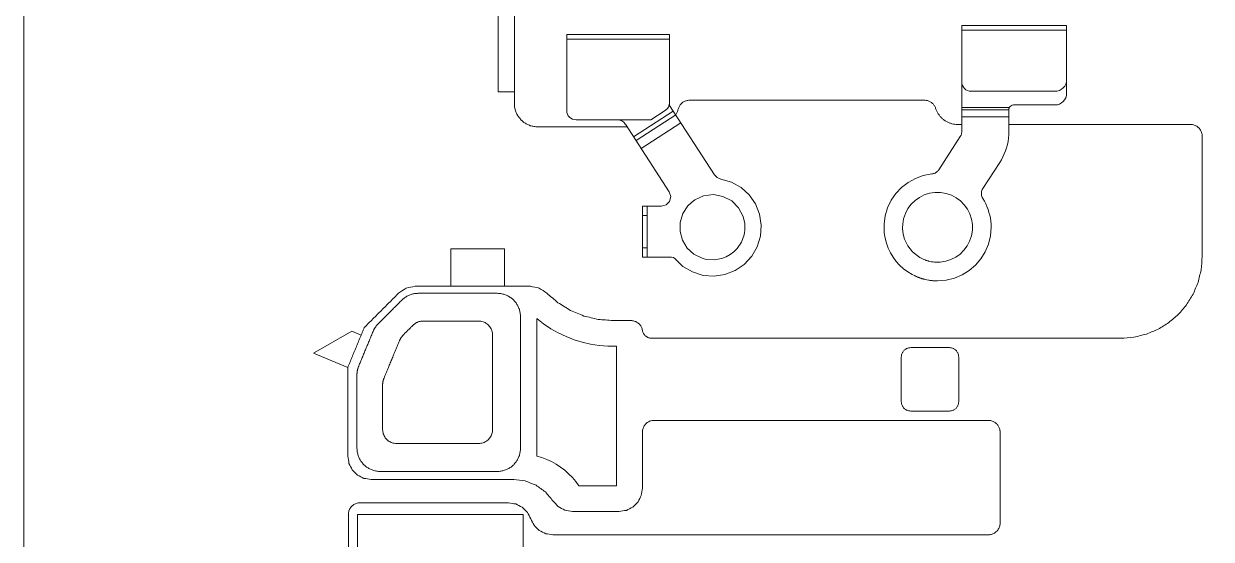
# Model space of a CAD drawing. Header units: millimetres. Extents: x 1863 to 2194, y 977 to 1295.
# Drawn here: x 1893.97 to 1919.45, y 1044.73 to 1055.79 of the extents above; entities that cross this region are included whole.
import ezdxf

# ---------------------------------------------------------------- set-up
doc = ezdxf.new("R2010")
doc.units = ezdxf.units.MM
doc.layers.add('05 Tray 實際版框', color=220, linetype='Continuous', lineweight=25)
doc.layers.add('2', color=7, linetype='Continuous', true_color=0xffffff)
doc.layers.get('0').off()

# ---------------------------------------------------------------- blocks, each defined once
blk = doc.blocks.new('A$C1B9535D9')
at = {"layer": '2', "color": 35, "linetype": 'Continuous', "lineweight": 18}
for p, q in [((15.349, 14.324), (15.349, 16.574)), ((15.349, 16.574), (16.799, 16.574)), ((15.449, 16.574), (15.449, 14.324)), ((16.755, 16.324), (16.755, 14.524)), ((17.049, 16.324), (17.049, 15.434)), ((17.105, 15.344), (17.105, 14.324)), ((17.149, 15.334), (17.305, 15.334)), ((17.155, 14.324), (17.155, 15.334)), ((17.623, 15.334), (17.305, 15.334)), ((17.623, 15.334), (17.693, 15.332)), ((17.693, 15.332), (17.763, 15.326)), ((17.763, 15.326), (17.832, 15.316)), ((17.9, 15.302), (17.832, 15.316)), ((17.9, 15.302), (17.967, 15.284)), ((18.033, 15.262), (17.967, 15.284)), ((18.033, 15.262), (18.098, 15.237)), ((18.098, 15.237), (18.161, 15.208)), ((18.161, 15.208), (18.223, 15.175)), ((18.283, 15.139), (18.223, 15.175)), ((18.283, 15.139), (18.84, 14.776)), ((19.056, 14.776), (19.112, 14.809)), ((19.17, 14.839), (19.112, 14.809)), ((19.229, 14.865), (19.17, 14.839)), ((19.289, 14.889), (19.229, 14.865)), ((19.351, 14.908), (19.289, 14.889)), ((19.351, 14.908), (19.413, 14.924)), ((19.477, 14.937), (19.413, 14.924)), ((19.477, 14.937), (19.541, 14.946)), ((19.541, 14.946), (19.606, 14.952)), ((19.671, 14.954), (19.606, 14.952)), ((19.671, 14.954), (19.858, 14.938)), ((20.035, 14.895), (19.858, 14.938)), ((20.035, 14.895), (20.2, 14.825)), ((20.35, 14.732), (20.2, 14.825)), ((18.86, 14.765), (18.84, 14.776)), ((18.86, 14.765), (18.881, 14.756)), ((18.903, 14.749), (18.881, 14.756)), ((18.925, 14.745), (18.903, 14.749)), ((18.925, 14.745), (18.948, 14.744)), ((18.97, 14.745), (18.948, 14.744)), ((18.97, 14.745), (18.992, 14.749)), ((18.992, 14.749), (19.014, 14.755)), ((19.014, 14.755), (19.035, 14.764)), ((19.035, 14.764), (19.056, 14.776)), ((19.495, 14.533), (19.384, 14.497)), ((19.495, 14.533), (19.613, 14.552)), ((19.735, 14.551), (19.613, 14.552)), ((19.735, 14.551), (19.855, 14.531)), ((19.855, 14.531), (19.968, 14.493)), ((20.484, 14.617), (20.35, 14.732)), ((20.484, 14.617), (20.599, 14.483)), ((15.349, 14.324), (17.618, 14.324)), ((17.618, 14.324), (17.629, 14.324)), ((17.629, 14.324), (17.641, 14.323)), ((17.652, 14.321), (17.641, 14.323)), ((17.664, 14.318), (17.652, 14.321)), ((17.664, 14.318), (17.675, 14.315)), ((17.686, 14.312), (17.675, 14.315)), ((17.696, 14.308), (17.686, 14.312)), ((17.707, 14.303), (17.696, 14.308)), ((17.717, 14.297), (17.707, 14.303)), ((17.727, 14.291), (17.717, 14.297)), ((18.438, 13.83), (17.727, 14.291)), ((19.037, 14.204), (19.106, 14.297)), ((19.188, 14.378), (19.106, 14.297)), ((19.188, 14.378), (19.281, 14.445)), ((19.281, 14.445), (19.384, 14.497)), ((20.071, 14.438), (19.968, 14.493)), ((20.164, 14.369), (20.071, 14.438)), ((20.164, 14.369), (20.245, 14.287)), ((20.245, 14.287), (20.312, 14.194)), ((20.693, 14.332), (20.599, 14.483)), ((20.762, 14.167), (20.693, 14.332)), ((18.982, 14.101), (18.944, 13.988)), ((19.037, 14.204), (18.982, 14.101)), ((20.364, 14.091), (20.312, 14.194)), ((20.4, 13.979), (20.364, 14.091)), ((20.762, 14.167), (20.806, 13.99)), ((18.438, 13.83), (18.452, 13.819)), ((18.466, 13.808), (18.452, 13.819)), ((18.466, 13.808), (18.478, 13.795)), ((18.478, 13.795), (18.489, 13.781)), ((18.499, 13.767), (18.489, 13.781)), ((18.499, 13.767), (18.508, 13.751)), ((18.924, 13.868), (18.923, 13.746)), ((18.924, 13.868), (18.944, 13.988)), ((20.4, 13.979), (20.419, 13.862)), ((20.418, 13.74), (20.419, 13.862)), ((20.821, 13.803), (20.806, 13.99)), ((20.82, 13.764), (20.819, 13.744)), ((20.82, 13.764), (20.821, 13.784)), ((20.821, 13.803), (20.821, 13.784)), ((18.515, 13.735), (18.508, 13.751)), ((18.515, 13.735), (18.521, 13.719)), ((18.521, 13.719), (18.525, 13.701)), ((18.528, 13.683), (18.525, 13.701)), ((18.562, 13.499), (18.528, 13.683)), ((18.942, 13.628), (18.923, 13.746)), ((18.978, 13.517), (18.942, 13.628)), ((18.978, 13.517), (19.03, 13.414)), ((20.354, 13.494), (20.36, 13.507)), ((20.36, 13.507), (20.37, 13.532)), ((20.378, 13.553), (20.38, 13.559)), ((20.385, 13.573), (20.38, 13.559)), ((20.385, 13.573), (20.389, 13.587)), ((20.404, 13.642), (20.396, 13.613)), ((20.41, 13.674), (20.404, 13.642)), ((20.41, 13.674), (20.415, 13.707)), ((20.418, 13.74), (20.415, 13.707)), ((20.787, 13.527), (20.784, 13.512)), ((20.787, 13.527), (20.791, 13.542)), ((20.798, 13.574), (20.791, 13.542)), ((20.804, 13.608), (20.798, 13.574)), ((20.804, 13.608), (20.807, 13.627)), ((20.807, 13.627), (20.81, 13.646)), ((20.81, 13.646), (20.813, 13.666)), ((20.815, 13.686), (20.813, 13.666)), ((20.817, 13.705), (20.815, 13.686)), ((20.818, 13.725), (20.817, 13.705)), ((20.818, 13.725), (20.819, 13.744)), ((18.562, 13.499), (18.624, 13.328)), ((18.711, 13.171), (18.624, 13.328)), ((19.098, 13.321), (19.03, 13.414)), ((19.178, 13.238), (19.098, 13.321)), ((20.196, 13.268), (20.135, 13.214)), ((20.196, 13.268), (20.251, 13.328)), ((20.299, 13.394), (20.251, 13.328)), ((20.299, 13.394), (20.317, 13.422)), ((20.333, 13.452), (20.317, 13.422)), ((20.34, 13.465), (20.333, 13.452)), ((20.34, 13.465), (20.348, 13.48)), ((20.354, 13.494), (20.348, 13.48)), ((20.685, 13.261), (20.626, 13.164)), ((20.685, 13.261), (20.693, 13.276)), ((20.693, 13.276), (20.708, 13.306)), ((20.739, 13.377), (20.727, 13.349)), ((20.744, 13.389), (20.739, 13.377)), ((20.759, 13.43), (20.754, 13.416)), ((18.711, 13.171), (18.819, 13.031)), ((18.819, 13.031), (18.948, 12.91)), ((19.178, 13.238), (19.271, 13.169)), ((19.374, 13.115), (19.271, 13.169)), ((19.487, 13.077), (19.374, 13.115)), ((19.607, 13.057), (19.487, 13.077)), ((19.607, 13.057), (19.69, 13.054)), ((19.69, 13.054), (19.77, 13.06)), ((19.85, 13.075), (19.77, 13.06)), ((19.926, 13.098), (19.85, 13.075)), ((19.926, 13.098), (20, 13.129)), ((20, 13.129), (20.07, 13.168)), ((20.135, 13.214), (20.07, 13.168)), ((20.559, 13.073), (20.484, 12.991)), ((20.559, 13.073), (20.626, 13.164)), ((19.093, 12.809), (18.948, 12.91)), ((19.093, 12.809), (19.253, 12.732)), ((20.013, 12.706), (20.118, 12.744)), ((20.218, 12.792), (20.118, 12.744)), ((20.313, 12.85), (20.218, 12.792)), ((20.313, 12.85), (20.402, 12.916)), ((20.484, 12.991), (20.402, 12.916)), ((19.253, 12.732), (19.424, 12.68)), ((19.424, 12.68), (19.605, 12.656)), ((19.792, 12.66), (19.605, 12.656)), ((19.792, 12.66), (19.904, 12.678)), ((19.904, 12.678), (20.013, 12.706)), ((19.172, 9.898), (19.392, 9.986)), ((19.392, 9.986), (19.626, 10.023)), ((19.626, 10.023), (19.862, 10.007)), ((19.862, 10.007), (20.088, 9.937)), ((18.819, 9.587), (18.978, 9.762)), ((18.978, 9.762), (19.172, 9.898)), ((20.088, 9.937), (20.294, 9.82)), ((20.294, 9.82), (20.467, 9.658)), ((18.703, 9.381), (18.819, 9.587)), ((19.106, 9.387), (19.254, 9.536)), ((19.254, 9.536), (19.44, 9.634)), ((19.44, 9.634), (19.587, 9.669)), ((19.587, 9.669), (19.739, 9.671)), ((19.739, 9.671), (19.786, 9.664)), ((19.786, 9.664), (19.832, 9.655)), ((19.832, 9.655), (19.989, 9.597)), ((19.989, 9.597), (20.128, 9.505)), ((20.128, 9.505), (20.198, 9.434)), ((20.198, 9.434), (20.258, 9.355)), ((20.467, 9.658), (20.601, 9.463)), ((20.601, 9.463), (20.686, 9.242)), ((18.637, 9.154), (18.703, 9.381)), ((18.971, 8.994), (19.009, 9.2)), ((19.009, 9.2), (19.106, 9.387)), ((20.258, 9.355), (20.306, 9.269)), ((20.306, 9.269), (20.342, 9.175)), ((20.342, 9.175), (20.37, 9.011)), ((20.686, 9.242), (20.72, 9.008)), ((17.061, 8.054), (18.548, 9.02)), ((18.548, 9.02), (18.606, 9.077)), ((18.606, 9.077), (18.637, 9.154)), ((18.997, 8.784), (18.971, 8.994)), ((20.37, 9.011), (20.359, 8.844)), ((20.72, 9.008), (20.702, 8.772)), ((19.084, 8.593), (18.997, 8.784)), ((20.335, 8.753), (20.248, 8.577)), ((20.349, 8.798), (20.335, 8.753)), ((20.359, 8.844), (20.349, 8.798)), ((20.702, 8.772), (20.63, 8.546)), ((19.144, 8.514), (19.084, 8.593)), ((19.215, 8.443), (19.144, 8.514)), ((19.379, 8.338), (19.215, 8.443)), ((20.116, 8.434), (19.95, 8.332)), ((20.248, 8.577), (20.116, 8.434)), ((20.63, 8.546), (20.51, 8.342)), ((17.814, 7.336), (17.263, 8.185)), ((17.43, 8.294), (17.982, 7.445)), ((19.566, 8.282), (19.379, 8.338)), ((19.761, 8.28), (19.566, 8.282)), ((19.95, 8.332), (19.761, 8.28)), ((20.347, 8.171), (20.32, 8.136)), ((20.51, 8.342), (20.347, 8.171)), ((15.536, 5.847), (15.536, 8.054)), ((17.061, 8.054), (15.536, 8.054)), ((15.636, 8.054), (15.636, 5.847)), ((17.368, 7.655), (17.168, 7.963)), ((17.73, 7.281), (17.179, 8.13)), ((18.912, 8.048), (17.459, 7.105)), ((19.013, 8.081), (18.912, 8.048)), ((19.117, 8.056), (19.013, 8.081)), ((19.193, 7.982), (19.117, 8.056)), ((19.221, 7.88), (19.193, 7.982)), ((20.32, 8.136), (20.311, 8.094)), ((20.311, 8.094), (20.311, 7.474)), ((17.368, 7.655), (17.368, 6.047)), ((19.221, 7.474), (19.221, 7.88)), ((19.221, 7.574), (20.311, 7.574)), ((20.311, 7.474), (19.221, 7.474)), ((19.421, 7.574), (19.421, 7.474)), ((20.111, 7.474), (20.111, 7.574)), ((22.219, 6.729), (22.221, 6.915)), ((22.221, 6.915), (25.214, 6.915)), ((25.214, 6.915), (25.214, 6.108)), ((22.205, 6.544), (22.219, 6.729)), ((22.177, 6.361), (22.205, 6.544)), ((22.082, 6.006), (22.136, 6.182)), ((22.136, 6.182), (22.177, 6.361)), ((22.016, 5.834), (22.082, 6.006)), ((24.954, 5.889), (24.88, 5.805)), ((25.035, 5.968), (24.954, 5.889)), ((25.122, 6.042), (25.035, 5.968)), ((25.214, 6.108), (25.122, 6.042)), ((15.536, 5.847), (17.168, 5.847)), ((21.846, 5.506), (21.937, 5.667)), ((21.937, 5.667), (22.016, 5.834)), ((24.75, 5.621), (24.696, 5.522)), ((24.812, 5.715), (24.75, 5.621)), ((24.88, 5.805), (24.812, 5.715)), ((21.629, 5.205), (21.744, 5.352)), ((21.744, 5.352), (21.846, 5.506)), ((24.649, 5.42), (24.609, 5.313)), ((24.696, 5.522), (24.649, 5.42)), ((24.577, 5.205), (21.629, 5.205)), ((24.609, 5.313), (24.577, 5.204)), ((16.769, 4.724), (16.769, 4.373)), ((16.769, 4.373), (14.768, 4.373)), ((20.137, 4.512), (20.137, 3.362)), ((20.937, 4.512), (20.137, 4.512)), ((20.137, 3.362), (20.937, 3.362)), ((21.982, 1.437), (21.901, 1.238)), ((21.901, 1.238), (22.371, 0.417)), ((22.371, 0.417), (22.675, 1.15))]:
    blk.add_line(p, q, dxfattribs=at)
for centre, radius, start, end in [((16.505, 16.324), 0.25, 359.999, 90), ((16.799, 16.324), 0.25, 0, 90), ((17.149, 15.434), 0.1, 180, 244.0427), ((16.555, 14.524), 0.2, 270, 0), ((17, 7.854), 0.2, 32.9616, 90), ((17.568, 6.937), 0.2, 122.9887, 180), ((17.168, 6.047), 0.2, 270, 0)]:
    blk.add_arc(centre, radius, start, end, dxfattribs=at)
for points, degree in [([(17.496, 19.348), (17.503, 19.359), (17.509, 19.37), (17.516, 19.38)], 3), ([(17.516, 19.38), (17.525, 19.39), (17.533, 19.4), (17.541, 19.41)], 3), ([(17.541, 19.41), (17.551, 19.418), (17.561, 19.426), (17.57, 19.435)], 3), ([(17.57, 19.435), (17.581, 19.441), (17.592, 19.448), (17.603, 19.455)], 3), ([(17.603, 19.455), (17.615, 19.46), (17.627, 19.465), (17.639, 19.47)], 3), ([(17.639, 19.47), (17.652, 19.473), (17.665, 19.476), (17.677, 19.48)], 3), ([(17.677, 19.48), (17.691, 19.481), (17.704, 19.482), (17.718, 19.483)], 3), ([(17.718, 19.483), (20.301, 19.483)], 1), ([(20.301, 19.483), (20.396, 19.475), (20.49, 19.468), (20.585, 19.46)], 3), ([(20.585, 19.46), (20.675, 19.438), (20.764, 19.416), (20.854, 19.394)], 3), ([(20.854, 19.394), (20.938, 19.358), (21.022, 19.323), (21.105, 19.288)], 3), ([(17.468, 19.233), (17.469, 19.247), (17.47, 19.26), (17.471, 19.274)], 3), ([(17.468, 15.334), (17.468, 19.233)], 1), ([(17.471, 19.274), (17.474, 19.286), (17.478, 19.299), (17.481, 19.312)], 3), ([(17.481, 19.312), (17.486, 19.324), (17.491, 19.336), (17.496, 19.348)], 3), ([(21.105, 19.288), (21.182, 19.24), (21.258, 19.193), (21.335, 19.145)], 3), ([(21.335, 19.145), (21.403, 19.087), (21.471, 19.029), (21.539, 18.97)], 3), ([(21.539, 18.97), (21.597, 18.902), (21.655, 18.834), (21.714, 18.766)], 3), ([(21.714, 18.766), (21.761, 18.69), (21.808, 18.614), (21.856, 18.537)], 3), ([(21.856, 18.537), (21.891, 18.453), (21.927, 18.37), (21.962, 18.286)], 3), ([(21.962, 18.286), (21.984, 18.196), (22.006, 18.107), (22.028, 18.017)], 3), ([(22.028, 18.017), (22.036, 17.922), (22.044, 17.828), (22.051, 17.733)], 3), ([(22.051, 17.733), (22.051, 15.146)], 1), ([(17.305, 15.334), (17.305, 14.324)], 1), ([(22.051, 15.146), (22.051, 12.927)], 1), ([(23.847, 15.024), (23.853, 15.033), (23.859, 15.042), (23.866, 15.051)], 3), ([(23.866, 15.051), (23.873, 15.059), (23.88, 15.067), (23.888, 15.075)], 3), ([(23.888, 15.075), (23.896, 15.082), (23.905, 15.09), (23.913, 15.097)], 3), ([(23.913, 15.097), (23.922, 15.103), (23.932, 15.109), (23.941, 15.114)], 3), ([(23.941, 15.114), (23.951, 15.119), (23.962, 15.124), (23.972, 15.129)], 3), ([(23.972, 15.129), (23.983, 15.132), (23.994, 15.135), (24.005, 15.139)], 3), ([(24.005, 15.139), (24.007, 15.139), (24.008, 15.14), (24.01, 15.14)], 3), ([(24.01, 15.14), (24.012, 15.14), (24.014, 15.141), (24.016, 15.141)], 3), ([(24.016, 15.141), (24.018, 15.142), (24.02, 15.142), (24.022, 15.142)], 3), ([(24.022, 15.142), (24.023, 15.143), (24.025, 15.143), (24.027, 15.143)], 3), ([(24.027, 15.143), (24.029, 15.144), (24.031, 15.144), (24.033, 15.144)], 3), ([(24.033, 15.144), (24.035, 15.144), (24.037, 15.145), (24.039, 15.145)], 3), ([(24.039, 15.145), (24.041, 15.145), (24.042, 15.145), (24.044, 15.145)], 3), ([(24.044, 15.145), (24.046, 15.145), (24.048, 15.145), (24.05, 15.146)], 3), ([(24.05, 15.146), (24.052, 15.146), (24.054, 15.146), (24.056, 15.146)], 3), ([(24.056, 15.146), (24.058, 15.146), (24.06, 15.146), (24.062, 15.146)], 3), ([(24.062, 15.146), (26.014, 15.146)], 1), ([(26.014, 15.146), (26.027, 15.145), (26.041, 15.144), (26.055, 15.143)], 3), ([(26.055, 15.143), (26.067, 15.139), (26.08, 15.136), (26.093, 15.133)], 3), ([(26.093, 15.133), (26.105, 15.128), (26.117, 15.123), (26.129, 15.118)], 3), ([(26.129, 15.118), (26.14, 15.111), (26.151, 15.104), (26.162, 15.098)], 3), ([(26.162, 15.098), (26.171, 15.089), (26.181, 15.081), (26.191, 15.073)], 3), ([(26.191, 15.073), (26.199, 15.063), (26.207, 15.053), (26.216, 15.043)], 3), ([(26.216, 15.043), (26.223, 15.032), (26.229, 15.022), (26.236, 15.011)], 3), ([(23.812, 14.896), (23.812, 14.907), (23.813, 14.919), (23.814, 14.93)], 3), ([(23.812, 12.927), (23.812, 14.896)], 1), ([(23.814, 14.93), (23.816, 14.941), (23.818, 14.952), (23.821, 14.963)], 3), ([(23.821, 14.963), (23.824, 14.974), (23.828, 14.984), (23.832, 14.995)], 3), ([(23.832, 14.995), (23.837, 15.004), (23.842, 15.014), (23.847, 15.024)], 3), ([(26.236, 15.011), (26.241, 14.999), (26.246, 14.987), (26.251, 14.975)], 3), ([(26.251, 14.975), (26.254, 14.962), (26.258, 14.949), (26.261, 14.936)], 3), ([(26.261, 14.936), (26.262, 14.923), (26.263, 14.91), (26.264, 14.896)], 3), ([(26.264, 14.896), (26.264, 12.927)], 1), ([(17.468, 14.239), (17.468, 14.324)], 1), ([(17.405, 13.997), (17.414, 14.016), (17.423, 14.034), (17.432, 14.053)], 3), ([(17.432, 14.053), (17.439, 14.073), (17.445, 14.093), (17.452, 14.113)], 3), ([(17.452, 14.113), (17.456, 14.134), (17.46, 14.154), (17.464, 14.175)], 3), ([(17.464, 14.175), (17.465, 14.196), (17.467, 14.218), (17.468, 14.239)], 3), ([(22.251, 14.058), (22.252, 14.069), (22.253, 14.08), (22.254, 14.091)], 3), ([(22.251, 13.228), (22.251, 14.058)], 1), ([(22.254, 14.091), (22.256, 14.101), (22.259, 14.111), (22.261, 14.122)], 3), ([(22.261, 14.122), (22.265, 14.131), (22.269, 14.141), (22.273, 14.15)], 3), ([(22.273, 14.15), (22.279, 14.159), (22.284, 14.168), (22.29, 14.176)], 3), ([(22.29, 14.176), (22.296, 14.184), (22.303, 14.192), (22.31, 14.2)], 3), ([(22.31, 14.2), (22.317, 14.206), (22.325, 14.213), (22.333, 14.219)], 3), ([(22.333, 14.219), (22.342, 14.225), (22.35, 14.23), (22.359, 14.236)], 3), ([(22.359, 14.236), (22.369, 14.24), (22.378, 14.244), (22.388, 14.248)], 3), ([(22.388, 14.248), (22.398, 14.25), (22.408, 14.253), (22.419, 14.255)], 3), ([(22.419, 14.255), (22.429, 14.256), (22.44, 14.257), (22.451, 14.258)], 3), ([(22.451, 14.258), (23.411, 14.258)], 1), ([(23.411, 14.258), (23.422, 14.257), (23.433, 14.256), (23.444, 14.255)], 3), ([(23.444, 14.255), (23.454, 14.253), (23.464, 14.25), (23.474, 14.248)], 3), ([(23.474, 14.248), (23.484, 14.244), (23.494, 14.24), (23.503, 14.236)], 3), ([(23.503, 14.236), (23.512, 14.23), (23.521, 14.225), (23.529, 14.219)], 3), ([(23.529, 14.219), (23.537, 14.213), (23.545, 14.206), (23.553, 14.2)], 3), ([(23.553, 14.2), (23.559, 14.192), (23.566, 14.184), (23.573, 14.176)], 3), ([(23.573, 14.176), (23.578, 14.168), (23.583, 14.159), (23.589, 14.15)], 3), ([(23.589, 14.15), (23.593, 14.141), (23.597, 14.131), (23.601, 14.122)], 3), ([(23.601, 14.122), (23.604, 14.111), (23.606, 14.101), (23.609, 14.091)], 3), ([(23.609, 14.091), (23.609, 14.08), (23.61, 14.069), (23.611, 14.058)], 3), ([(23.611, 14.058), (23.611, 13.228)], 1), ([(17.091, 13.751), (17.101, 13.755), (17.111, 13.759), (17.121, 13.763)], 3), ([(17.121, 13.763), (17.141, 13.771), (17.161, 13.779), (17.181, 13.787)], 3), ([(17.181, 13.787), (17.2, 13.797), (17.218, 13.807), (17.237, 13.817)], 3), ([(17.237, 13.817), (17.254, 13.83), (17.271, 13.842), (17.287, 13.854)], 3), ([(17.287, 13.854), (17.302, 13.868), (17.318, 13.883), (17.333, 13.897)], 3), ([(17.333, 13.897), (17.346, 13.913), (17.359, 13.929), (17.372, 13.945)], 3), ([(17.372, 13.945), (17.383, 13.962), (17.394, 13.98), (17.405, 13.997)], 3), ([(16.948, 13.525), (16.949, 13.536), (16.95, 13.547), (16.95, 13.558)], 3), ([(16.948, 8.482), (16.948, 13.525)], 1), ([(16.95, 13.558), (16.952, 13.568), (16.954, 13.578), (16.956, 13.589)], 3), ([(16.956, 13.589), (16.959, 13.599), (16.963, 13.608), (16.966, 13.618)], 3), ([(16.966, 13.618), (16.97, 13.628), (16.975, 13.637), (16.979, 13.646)], 3), ([(16.979, 13.646), (16.985, 13.655), (16.99, 13.664), (16.996, 13.672)], 3), ([(16.996, 13.672), (17.003, 13.68), (17.009, 13.688), (17.016, 13.696)], 3), ([(17.016, 13.696), (17.023, 13.703), (17.031, 13.71), (17.038, 13.717)], 3), ([(17.038, 13.717), (17.047, 13.724), (17.055, 13.73), (17.064, 13.736)], 3), ([(17.064, 13.736), (17.073, 13.741), (17.082, 13.746), (17.091, 13.751)], 3), ([(22.254, 13.195), (22.253, 13.206), (22.252, 13.217), (22.251, 13.228)], 3), ([(22.261, 13.164), (22.259, 13.174), (22.256, 13.185), (22.254, 13.195)], 3), ([(22.273, 13.135), (22.269, 13.145), (22.265, 13.155), (22.261, 13.164)], 3), ([(22.29, 13.109), (22.284, 13.118), (22.279, 13.127), (22.273, 13.135)], 3), ([(22.31, 13.086), (22.303, 13.093), (22.296, 13.101), (22.29, 13.109)], 3), ([(22.333, 13.066), (22.325, 13.072), (22.317, 13.079), (22.31, 13.086)], 3), ([(22.359, 13.049), (22.35, 13.055), (22.342, 13.06), (22.333, 13.066)], 3), ([(22.388, 13.037), (22.378, 13.041), (22.369, 13.045), (22.359, 13.049)], 3), ([(22.419, 13.03), (22.408, 13.032), (22.398, 13.035), (22.388, 13.037)], 3), ([(22.451, 13.027), (22.44, 13.028), (22.429, 13.029), (22.419, 13.03)], 3), ([(23.411, 13.027), (22.451, 13.027)], 1), ([(23.444, 13.03), (23.433, 13.029), (23.422, 13.028), (23.411, 13.027)], 3), ([(23.474, 13.037), (23.464, 13.035), (23.454, 13.032), (23.444, 13.03)], 3), ([(23.503, 13.049), (23.494, 13.045), (23.484, 13.041), (23.474, 13.037)], 3), ([(23.529, 13.066), (23.521, 13.06), (23.512, 13.055), (23.503, 13.049)], 3), ([(23.553, 13.086), (23.545, 13.079), (23.537, 13.072), (23.529, 13.066)], 3), ([(23.573, 13.109), (23.566, 13.101), (23.559, 13.093), (23.553, 13.086)], 3), ([(23.589, 13.135), (23.583, 13.127), (23.578, 13.118), (23.573, 13.109)], 3), ([(23.601, 13.164), (23.597, 13.155), (23.593, 13.145), (23.589, 13.135)], 3), ([(23.609, 13.195), (23.606, 13.185), (23.604, 13.174), (23.601, 13.164)], 3), ([(23.611, 13.228), (23.61, 13.217), (23.609, 13.206), (23.609, 13.195)], 3), ([(22.051, 12.927), (22.051, 12.791)], 1), ([(22.051, 12.791), (22.051, 12.654)], 1), ([(23.812, 12.791), (23.812, 12.927)], 1), ([(23.812, 12.654), (23.812, 12.791)], 1), ([(26.264, 12.927), (26.264, 12.791)], 1), ([(26.264, 12.791), (26.264, 12.654)], 1), ([(22.051, 12.654), (22.051, 10.783)], 1), ([(23.812, 10.783), (23.812, 12.654)], 1), ([(26.264, 12.654), (26.264, 10.783)], 1), ([(22.051, 10.783), (22.051, 10.336)], 1), ([(23.812, 10.336), (23.812, 10.783)], 1), ([(26.264, 10.783), (26.264, 10.336)], 1), ([(22.051, 10.336), (22.051, 9.89)], 1), ([(23.812, 9.89), (23.812, 10.336)], 1), ([(26.264, 10.336), (26.264, 9.89)], 1), ([(22.051, 9.89), (22.051, 8.6)], 1), ([(23.812, 8.6), (23.812, 9.89)], 1), ([(26.264, 9.89), (26.264, 8.802)], 1), ([(26.264, 8.802), (26.264, 8.434)], 1), ([(16.95, 8.448), (16.95, 8.46), (16.949, 8.471), (16.948, 8.482)], 3), ([(16.957, 8.416), (16.955, 8.427), (16.953, 8.437), (16.95, 8.448)], 3), ([(16.968, 8.384), (16.964, 8.395), (16.961, 8.405), (16.957, 8.416)], 3), ([(22.051, 8.6), (22.051, 8.192)], 1), ([(23.812, 8.192), (23.812, 8.6)], 1), ([(26.264, 8.434), (26.264, 8.066)], 1), ([(16.983, 8.355), (16.978, 8.365), (16.973, 8.375), (16.968, 8.384)], 3), ([(17.001, 8.328), (16.995, 8.337), (16.989, 8.346), (16.983, 8.355)], 3), ([(17.023, 8.304), (17.016, 8.312), (17.008, 8.32), (17.001, 8.328)], 3), ([(17.048, 8.282), (17.04, 8.289), (17.031, 8.297), (17.023, 8.304)], 3), ([(17.075, 8.264), (17.066, 8.27), (17.057, 8.276), (17.048, 8.282)], 3), ([(17.106, 8.25), (17.095, 8.255), (17.085, 8.26), (17.075, 8.264)], 3), ([(17.138, 8.24), (17.127, 8.243), (17.116, 8.247), (17.106, 8.25)], 3), ([(17.203, 8.219), (17.181, 8.226), (17.16, 8.233), (17.138, 8.24)], 3), ([(17.263, 8.19), (17.243, 8.2), (17.223, 8.209), (17.203, 8.219)], 3), ([(22.051, 8.192), (22.051, 7.784)], 1), ([(23.812, 7.784), (23.812, 8.192)], 1), ([(26.264, 8.066), (26.264, 5.549)], 1), ([(22.051, 7.67), (22.051, 7.661), (22.05, 7.652), (22.049, 7.643)], 3), ([(22.051, 7.784), (22.051, 7.67)], 1), ([(23.812, 7.722), (23.812, 7.784)], 1), ([(23.815, 7.682), (23.814, 7.695), (23.813, 7.709), (23.812, 7.722)], 3), ([(23.824, 7.643), (23.821, 7.656), (23.818, 7.669), (23.815, 7.682)], 3), ([(21.756, 7.413), (21.748, 7.405), (21.74, 7.396), (21.732, 7.388)], 3), ([(21.783, 7.434), (21.774, 7.427), (21.765, 7.42), (21.756, 7.413)], 3), ([(21.814, 7.451), (21.804, 7.446), (21.794, 7.44), (21.783, 7.434)], 3), ([(21.847, 7.464), (21.836, 7.46), (21.825, 7.456), (21.814, 7.451)], 3), ([(21.882, 7.472), (21.871, 7.47), (21.859, 7.467), (21.847, 7.464)], 3), ([(21.89, 7.474), (21.889, 7.473), (21.889, 7.473), (21.888, 7.473)], 3), ([(21.891, 7.474), (21.891, 7.474), (21.89, 7.474), (21.89, 7.474)], 3), ([(21.892, 7.474), (21.892, 7.474), (21.892, 7.474), (21.891, 7.474)], 3), ([(21.894, 7.474), (21.893, 7.474), (21.893, 7.474), (21.892, 7.474)], 3), ([(21.895, 7.475), (21.895, 7.475), (21.894, 7.475), (21.894, 7.474)], 3), ([(21.897, 7.475), (21.896, 7.475), (21.896, 7.475), (21.895, 7.475)], 3), ([(21.923, 7.483), (21.914, 7.481), (21.906, 7.478), (21.897, 7.475)], 3), ([(21.948, 7.494), (21.939, 7.491), (21.931, 7.487), (21.923, 7.483)], 3), ([(21.97, 7.509), (21.962, 7.504), (21.955, 7.499), (21.948, 7.494)], 3), ([(21.99, 7.526), (21.983, 7.52), (21.977, 7.514), (21.97, 7.509)], 3), ([(22.008, 7.546), (22.002, 7.539), (21.996, 7.532), (21.99, 7.526)], 3), ([(22.023, 7.567), (22.018, 7.56), (22.013, 7.553), (22.008, 7.546)], 3), ([(22.035, 7.591), (22.031, 7.583), (22.027, 7.575), (22.023, 7.567)], 3), ([(22.044, 7.616), (22.041, 7.608), (22.038, 7.599), (22.035, 7.591)], 3), ([(22.049, 7.643), (22.048, 7.634), (22.046, 7.625), (22.044, 7.616)], 3), ([(23.839, 7.607), (23.834, 7.619), (23.829, 7.631), (23.824, 7.643)], 3), ([(23.86, 7.575), (23.853, 7.585), (23.846, 7.596), (23.839, 7.607)], 3), ([(23.885, 7.545), (23.876, 7.555), (23.868, 7.565), (23.86, 7.575)], 3), ([(23.914, 7.52), (23.904, 7.529), (23.895, 7.537), (23.885, 7.545)], 3), ([(23.947, 7.5), (23.936, 7.507), (23.925, 7.514), (23.914, 7.52)], 3), ([(23.983, 7.485), (23.971, 7.49), (23.959, 7.495), (23.947, 7.5)], 3), ([(24.021, 7.476), (24.008, 7.479), (23.995, 7.482), (23.983, 7.485)], 3), ([(24.062, 7.472), (24.048, 7.473), (24.035, 7.475), (24.021, 7.476)], 3), ([(25.264, 7.472), (24.062, 7.472)], 1), ([(25.419, 7.448), (25.367, 7.456), (25.316, 7.464), (25.264, 7.472)], 3), ([(25.558, 7.377), (25.512, 7.401), (25.465, 7.425), (25.419, 7.448)], 3), ([(17.518, 5.223), (17.518, 7.143)], 1), ([(21.674, 7.262), (21.673, 7.25), (21.673, 7.238), (21.672, 7.225)], 3), ([(21.672, 7.225), (21.672, 6.837)], 1), ([(21.682, 7.297), (21.679, 7.285), (21.677, 7.273), (21.674, 7.262)], 3), ([(21.694, 7.33), (21.69, 7.319), (21.686, 7.308), (21.682, 7.297)], 3), ([(21.711, 7.36), (21.705, 7.35), (21.7, 7.34), (21.694, 7.33)], 3), ([(21.732, 7.388), (21.725, 7.379), (21.718, 7.369), (21.711, 7.36)], 3), ([(25.669, 7.267), (25.632, 7.303), (25.595, 7.34), (25.558, 7.377)], 3), ([(25.74, 7.127), (25.716, 7.174), (25.692, 7.22), (25.669, 7.267)], 3), ([(25.764, 6.972), (25.756, 7.024), (25.748, 7.075), (25.74, 7.127)], 3), ([(25.764, 6.92), (25.764, 6.972)], 1), ([(25.764, 5.97), (25.764, 6.92)], 1), ([(21.672, 6.837), (21.663, 6.733), (21.655, 6.628), (21.647, 6.524)], 3), ([(21.647, 6.524), (21.623, 6.422), (21.598, 6.32), (21.574, 6.218)], 3), ([(21.574, 6.218), (21.533, 6.121), (21.493, 6.025), (21.453, 5.928)], 3), ([(21.453, 5.928), (21.398, 5.838), (21.343, 5.749), (21.288, 5.659)], 3), ([(25.737, 5.807), (25.746, 5.861), (25.755, 5.916), (25.764, 5.97)], 3), ([(21.288, 5.659), (21.22, 5.58), (21.152, 5.5), (21.084, 5.42)], 3), ([(25.536, 5.551), (25.576, 5.588), (25.617, 5.625), (25.658, 5.662)], 3), ([(25.658, 5.662), (25.684, 5.71), (25.71, 5.759), (25.737, 5.807)], 3), ([(21.084, 5.42), (21.048, 5.367), (21.012, 5.313), (20.975, 5.259)], 3), ([(25.2, 5.189), (25.249, 5.256), (25.297, 5.323), (25.345, 5.391)], 3), ([(25.345, 5.391), (25.409, 5.444), (25.472, 5.497), (25.536, 5.551)], 3), ([(26.24, 5.396), (26.216, 5.349), (26.193, 5.303), (26.169, 5.257)], 3), ([(26.264, 5.549), (26.256, 5.498), (26.248, 5.447), (26.24, 5.396)], 3), ([(17.493, 5.065), (17.499, 5.091), (17.505, 5.117), (17.511, 5.142)], 3), ([(17.511, 5.142), (17.514, 5.169), (17.516, 5.196), (17.518, 5.223)], 3), ([(20.975, 5.259), (20.963, 5.195), (20.95, 5.131), (20.937, 5.067)], 3), ([(25.109, 4.957), (25.14, 5.034), (25.17, 5.111), (25.2, 5.189)], 3), ([(26.059, 5.146), (26.013, 5.122), (25.967, 5.098), (25.921, 5.074)], 3), ([(26.169, 5.257), (26.133, 5.22), (26.096, 5.183), (26.059, 5.146)], 3), ([(17.313, 4.82), (17.333, 4.837), (17.352, 4.853), (17.372, 4.87)], 3), ([(17.372, 4.87), (17.388, 4.889), (17.405, 4.909), (17.422, 4.928)], 3), ([(17.422, 4.928), (17.435, 4.95), (17.449, 4.972), (17.462, 4.994)], 3), ([(17.462, 4.994), (17.472, 5.018), (17.482, 5.041), (17.493, 5.065)], 3), ([(20.937, 5.067), (20.937, 2.594)], 1), ([(21.506, 4.849), (21.481, 4.843), (21.455, 4.837), (21.429, 4.831)], 3), ([(21.587, 4.856), (21.56, 4.854), (21.533, 4.852), (21.506, 4.849)], 3), ([(24.407, 4.856), (21.587, 4.856)], 1), ([(24.489, 4.849), (24.461, 4.852), (24.434, 4.854), (24.407, 4.856)], 3), ([(24.565, 4.831), (24.54, 4.837), (24.514, 4.843), (24.489, 4.849)], 3), ([(25.079, 4.711), (25.089, 4.793), (25.099, 4.875), (25.109, 4.957)], 3), ([(25.673, 4.893), (25.65, 4.846), (25.626, 4.8), (25.603, 4.754)], 3), ([(25.783, 5.004), (25.746, 4.967), (25.71, 4.93), (25.673, 4.893)], 3), ([(25.921, 5.074), (25.875, 5.051), (25.829, 5.028), (25.783, 5.004)], 3), ([(28.009, 4.911), (25.829, 4.911)], 1), ([(25.829, 4.911), (25.829, 1.361)], 1), ([(13.42, 4.724), (17.018, 4.724)], 1), ([(17.018, 4.724), (17.045, 4.726), (17.072, 4.728), (17.099, 4.73)], 3), ([(17.099, 4.73), (17.125, 4.737), (17.15, 4.743), (17.176, 4.749)], 3), ([(17.176, 4.749), (17.2, 4.759), (17.224, 4.769), (17.248, 4.78)], 3), ([(17.248, 4.78), (17.27, 4.793), (17.291, 4.807), (17.313, 4.82)], 3), ([(21.184, 4.652), (21.17, 4.63), (21.157, 4.608), (21.143, 4.586)], 3), ([(21.234, 4.71), (21.217, 4.69), (21.2, 4.671), (21.184, 4.652)], 3), ([(21.292, 4.76), (21.273, 4.743), (21.253, 4.726), (21.234, 4.71)], 3), ([(21.358, 4.8), (21.336, 4.787), (21.314, 4.773), (21.292, 4.76)], 3), ([(21.429, 4.831), (21.405, 4.82), (21.381, 4.81), (21.358, 4.8)], 3), ([(24.637, 4.8), (24.613, 4.81), (24.589, 4.82), (24.565, 4.831)], 3), ([(24.703, 4.76), (24.681, 4.773), (24.659, 4.787), (24.637, 4.8)], 3), ([(24.761, 4.71), (24.742, 4.726), (24.722, 4.743), (24.703, 4.76)], 3), ([(24.811, 4.652), (24.794, 4.671), (24.778, 4.69), (24.761, 4.71)], 3), ([(24.852, 4.586), (24.838, 4.608), (24.825, 4.63), (24.811, 4.652)], 3), ([(25.079, 1.65), (25.079, 4.711)], 1), ([(25.603, 4.754), (25.595, 4.702), (25.587, 4.651), (25.579, 4.6)], 3), ([(25.579, 4.6), (25.579, 1.411)], 1), ([(21.094, 4.437), (21.092, 4.41), (21.09, 4.383), (21.087, 4.356)], 3), ([(21.087, 4.356), (21.087, 2.663)], 1), ([(21.113, 4.514), (21.107, 4.489), (21.1, 4.463), (21.094, 4.437)], 3), ([(21.143, 4.586), (21.133, 4.562), (21.123, 4.538), (21.113, 4.514)], 3), ([(24.882, 4.514), (24.872, 4.538), (24.862, 4.562), (24.852, 4.586)], 3), ([(24.901, 4.437), (24.895, 4.463), (24.888, 4.489), (24.882, 4.514)], 3), ([(24.907, 4.356), (24.905, 4.383), (24.903, 4.41), (24.901, 4.437)], 3), ([(24.907, 1.847), (24.907, 4.356)], 1), ([(21.716, 4.095), (21.71, 4.08), (21.704, 4.066), (21.698, 4.052)], 3), ([(21.74, 4.134), (21.732, 4.121), (21.724, 4.108), (21.716, 4.095)], 3), ([(21.77, 4.169), (21.76, 4.157), (21.75, 4.146), (21.74, 4.134)], 3), ([(21.805, 4.199), (21.794, 4.189), (21.782, 4.179), (21.77, 4.169)], 3), ([(21.845, 4.223), (21.831, 4.215), (21.818, 4.207), (21.805, 4.199)], 3), ([(21.888, 4.241), (21.873, 4.235), (21.859, 4.229), (21.845, 4.223)], 3), ([(21.934, 4.253), (21.918, 4.249), (21.903, 4.245), (21.888, 4.241)], 3), ([(21.982, 4.257), (21.966, 4.255), (21.95, 4.254), (21.934, 4.253)], 3), ([(24.007, 4.257), (21.982, 4.257)], 1), ([(24.056, 4.253), (24.04, 4.254), (24.024, 4.255), (24.007, 4.257)], 3), ([(24.102, 4.241), (24.087, 4.245), (24.071, 4.249), (24.056, 4.253)], 3), ([(24.145, 4.223), (24.131, 4.229), (24.117, 4.235), (24.102, 4.241)], 3), ([(24.185, 4.199), (24.172, 4.207), (24.158, 4.215), (24.145, 4.223)], 3), ([(24.22, 4.169), (24.208, 4.179), (24.196, 4.189), (24.185, 4.199)], 3), ([(24.25, 4.134), (24.24, 4.146), (24.23, 4.157), (24.22, 4.169)], 3), ([(24.274, 4.095), (24.266, 4.108), (24.258, 4.121), (24.25, 4.134)], 3), ([(24.292, 4.052), (24.286, 4.066), (24.28, 4.08), (24.274, 4.095)], 3), ([(21.686, 4.005), (21.685, 3.989), (21.684, 3.973), (21.682, 3.957)], 3), ([(21.682, 3.957), (21.682, 2.762)], 1), ([(21.698, 4.052), (21.694, 4.036), (21.69, 4.021), (21.686, 4.005)], 3), ([(24.303, 4.005), (24.3, 4.021), (24.296, 4.036), (24.292, 4.052)], 3), ([(24.307, 3.957), (24.306, 3.973), (24.305, 3.989), (24.303, 4.005)], 3), ([(24.307, 2.196), (24.307, 3.957)], 1), ([(20.937, 2.594), (20.95, 2.531), (20.963, 2.467), (20.975, 2.403)], 3), ([(21.087, 2.663), (21.088, 2.65), (21.088, 2.637), (21.089, 2.623)], 3), ([(21.089, 2.623), (21.09, 2.61), (21.092, 2.597), (21.094, 2.584)], 3), ([(21.094, 2.584), (21.096, 2.571), (21.099, 2.558), (21.101, 2.546)], 3), ([(21.682, 2.762), (21.683, 2.754), (21.683, 2.746), (21.683, 2.739)], 3), ([(21.683, 2.739), (21.684, 2.731), (21.685, 2.723), (21.686, 2.715)], 3), ([(21.686, 2.715), (21.688, 2.707), (21.689, 2.7), (21.691, 2.692)], 3), ([(21.691, 2.692), (21.693, 2.685), (21.695, 2.677), (21.697, 2.67)], 3), ([(21.697, 2.67), (21.7, 2.662), (21.703, 2.655), (21.705, 2.648)], 3), ([(21.705, 2.648), (21.709, 2.641), (21.712, 2.634), (21.715, 2.627)], 3), ([(21.715, 2.627), (21.719, 2.62), (21.723, 2.613), (21.727, 2.606)], 3), ([(21.727, 2.606), (21.731, 2.6), (21.735, 2.593), (21.74, 2.587)], 3), ([(21.74, 2.587), (21.744, 2.581), (21.749, 2.575), (21.754, 2.568)], 3), ([(21.754, 2.568), (21.76, 2.563), (21.765, 2.557), (21.77, 2.551)], 3), ([(21.77, 2.551), (21.976, 2.344)], 1), ([(20.975, 2.403), (21.011, 2.349), (21.048, 2.295), (21.084, 2.241)], 3), ([(21.101, 2.546), (21.105, 2.533), (21.108, 2.52), (21.112, 2.508)], 3), ([(21.112, 2.508), (21.116, 2.496), (21.121, 2.483), (21.126, 2.471)], 3), ([(21.126, 2.471), (21.131, 2.459), (21.136, 2.448), (21.142, 2.436)], 3), ([(21.142, 2.436), (21.148, 2.424), (21.155, 2.413), (21.161, 2.402)], 3), ([(21.161, 2.402), (21.168, 2.391), (21.176, 2.38), (21.183, 2.369)], 3), ([(21.183, 2.369), (21.191, 2.359), (21.199, 2.349), (21.207, 2.338)], 3), ([(21.207, 2.338), (21.216, 2.329), (21.225, 2.319), (21.234, 2.309)], 3), ([(21.234, 2.309), (21.743, 1.8)], 1), ([(21.976, 2.344), (21.98, 2.341), (21.984, 2.337), (21.988, 2.334)], 3), ([(21.988, 2.334), (21.992, 2.33), (21.996, 2.327), (22, 2.323)], 3), ([(22, 2.323), (22.004, 2.32), (22.008, 2.316), (22.012, 2.313)], 3), ([(22.012, 2.313), (22.016, 2.31), (22.02, 2.307), (22.024, 2.304)], 3), ([(22.024, 2.304), (22.028, 2.301), (22.033, 2.298), (22.037, 2.295)], 3), ([(22.037, 2.295), (22.041, 2.292), (22.046, 2.289), (22.05, 2.286)], 3), ([(21.084, 2.241), (21.821, 1.504)], 1), ([(22.05, 2.286), (22.055, 2.284), (22.059, 2.281), (22.064, 2.278)], 3), ([(22.064, 2.278), (22.068, 2.276), (22.073, 2.273), (22.078, 2.271)], 3), ([(22.078, 2.271), (22.082, 2.269), (22.087, 2.267), (22.092, 2.264)], 3), ([(22.092, 2.264), (22.097, 2.262), (22.101, 2.26), (22.106, 2.258)], 3), ([(22.106, 2.258), (22.905, 1.927)], 1), ([(24.25, 2.019), (24.258, 2.032), (24.266, 2.045), (24.274, 2.058)], 3), ([(24.274, 2.058), (24.28, 2.073), (24.286, 2.087), (24.292, 2.101)], 3), ([(24.292, 2.101), (24.296, 2.117), (24.3, 2.132), (24.303, 2.147)], 3), ([(24.303, 2.147), (24.305, 2.164), (24.306, 2.18), (24.307, 2.196)], 3), ([(21.743, 1.8), (21.748, 1.795), (21.753, 1.791), (21.757, 1.786)], 3), ([(21.757, 1.786), (21.762, 1.782), (21.767, 1.778), (21.772, 1.773)], 3), ([(22.905, 1.927), (22.91, 1.925), (22.915, 1.923), (22.92, 1.921)], 3), ([(22.92, 1.921), (22.925, 1.919), (22.93, 1.918), (22.935, 1.916)], 3), ([(22.935, 1.916), (22.94, 1.915), (22.945, 1.913), (22.95, 1.912)], 3), ([(22.95, 1.912), (22.955, 1.91), (22.96, 1.909), (22.965, 1.908)], 3), ([(22.965, 1.908), (22.97, 1.907), (22.975, 1.905), (22.98, 1.904)], 3), ([(22.98, 1.904), (22.985, 1.903), (22.99, 1.902), (22.995, 1.901)], 3), ([(22.995, 1.901), (23.001, 1.901), (23.006, 1.9), (23.011, 1.899)], 3), ([(23.011, 1.899), (23.016, 1.899), (23.021, 1.898), (23.027, 1.898)], 3), ([(23.027, 1.898), (23.032, 1.897), (23.037, 1.897), (23.042, 1.897)], 3), ([(23.042, 1.897), (23.048, 1.897), (23.053, 1.896), (23.058, 1.896)], 3), ([(23.058, 1.896), (24.007, 1.896)], 1), ([(24.007, 1.896), (24.024, 1.898), (24.04, 1.899), (24.056, 1.9)], 3), ([(24.056, 1.9), (24.071, 1.904), (24.087, 1.908), (24.102, 1.912)], 3), ([(24.102, 1.912), (24.117, 1.918), (24.131, 1.924), (24.145, 1.93)], 3), ([(24.145, 1.93), (24.158, 1.938), (24.172, 1.946), (24.185, 1.954)], 3), ([(24.185, 1.954), (24.196, 1.964), (24.208, 1.974), (24.22, 1.984)], 3), ([(24.22, 1.984), (24.23, 1.996), (24.24, 2.007), (24.25, 2.019)], 3), ([(24.901, 1.765), (24.903, 1.792), (24.905, 1.819), (24.907, 1.847)], 3), ([(21.772, 1.773), (21.777, 1.769), (21.782, 1.765), (21.787, 1.761)], 3), ([(21.787, 1.761), (21.792, 1.757), (21.798, 1.753), (21.803, 1.749)], 3), ([(21.803, 1.749), (21.808, 1.745), (21.814, 1.742), (21.819, 1.738)], 3), ([(21.819, 1.738), (21.825, 1.734), (21.83, 1.731), (21.836, 1.727)], 3), ([(21.836, 1.727), (21.841, 1.724), (21.847, 1.721), (21.852, 1.717)], 3), ([(21.852, 1.717), (21.858, 1.714), (21.864, 1.711), (21.87, 1.708)], 3), ([(21.87, 1.708), (21.876, 1.705), (21.882, 1.703), (21.887, 1.7)], 3), ([(21.887, 1.7), (21.893, 1.697), (21.899, 1.695), (21.905, 1.692)], 3), ([(21.905, 1.692), (22.647, 1.384)], 1), ([(24.761, 1.493), (24.778, 1.512), (24.794, 1.532), (24.811, 1.551)], 3), ([(24.811, 1.551), (24.825, 1.573), (24.838, 1.595), (24.852, 1.617)], 3), ([(24.852, 1.617), (24.862, 1.641), (24.872, 1.664), (24.882, 1.688)], 3), ([(24.882, 1.688), (24.888, 1.714), (24.895, 1.74), (24.901, 1.765)], 3), ([(25.054, 1.496), (25.062, 1.547), (25.071, 1.599), (25.079, 1.65)], 3), ([(21.821, 1.504), (22.674, 1.15)], 1), ([(22.647, 1.384), (22.653, 1.382), (22.659, 1.38), (22.665, 1.377)], 3), ([(22.665, 1.377), (22.671, 1.375), (22.677, 1.373), (22.683, 1.371)], 3), ([(22.683, 1.371), (22.69, 1.369), (22.696, 1.367), (22.702, 1.365)], 3), ([(22.702, 1.365), (22.709, 1.364), (22.715, 1.362), (22.721, 1.36)], 3), ([(22.721, 1.36), (22.728, 1.359), (22.734, 1.357), (22.74, 1.356)], 3), ([(22.74, 1.356), (22.747, 1.355), (22.753, 1.354), (22.76, 1.353)], 3), ([(22.76, 1.353), (22.766, 1.352), (22.773, 1.351), (22.779, 1.35)], 3), ([(22.779, 1.35), (22.786, 1.349), (22.792, 1.348), (22.799, 1.348)], 3), ([(22.799, 1.348), (22.805, 1.347), (22.812, 1.347), (22.818, 1.347)], 3), ([(22.818, 1.347), (22.825, 1.346), (22.831, 1.346), (22.838, 1.346)], 3), ([(22.838, 1.346), (24.407, 1.346)], 1), ([(24.407, 1.346), (24.434, 1.348), (24.461, 1.351), (24.489, 1.353)], 3), ([(24.489, 1.353), (24.514, 1.359), (24.54, 1.365), (24.565, 1.372)], 3), ([(24.565, 1.372), (24.589, 1.382), (24.613, 1.392), (24.637, 1.402)], 3), ([(24.637, 1.402), (24.659, 1.416), (24.681, 1.429), (24.703, 1.443)], 3), ([(24.703, 1.443), (24.722, 1.459), (24.742, 1.476), (24.761, 1.493)], 3), ([(24.873, 1.246), (24.91, 1.283), (24.946, 1.32), (24.983, 1.357)], 3), ([(24.983, 1.357), (25.007, 1.403), (25.031, 1.45), (25.054, 1.496)], 3), ([(25.579, 1.411), (25.58, 1.398), (25.581, 1.384), (25.582, 1.371)], 3), ([(25.582, 1.371), (25.585, 1.358), (25.588, 1.345), (25.591, 1.333)], 3), ([(25.591, 1.333), (25.596, 1.321), (25.602, 1.309), (25.607, 1.297)], 3), ([(25.607, 1.297), (25.613, 1.286), (25.62, 1.275), (25.627, 1.264)], 3), ([(25.829, 1.361), (28.009, 1.361)], 1), ([(22.674, 1.15), (24.579, 1.15)], 1), ([(24.579, 1.15), (24.63, 1.158), (24.682, 1.167), (24.733, 1.175)], 3), ([(24.733, 1.175), (24.78, 1.199), (24.826, 1.222), (24.873, 1.246)], 3), ([(25.627, 1.264), (25.635, 1.254), (25.644, 1.245), (25.652, 1.235)], 3), ([(25.652, 1.235), (25.662, 1.227), (25.671, 1.218), (25.681, 1.21)], 3), ([(25.681, 1.21), (25.692, 1.203), (25.703, 1.196), (25.714, 1.19)], 3), ([(25.714, 1.19), (25.726, 1.184), (25.738, 1.179), (25.749, 1.174)], 3), ([(25.749, 1.174), (25.762, 1.171), (25.775, 1.168), (25.788, 1.165)], 3), ([(25.788, 1.165), (25.801, 1.164), (25.815, 1.163), (25.828, 1.162)], 3), ([(25.828, 1.162), (28.092, 1.162)], 1)]:
    blk.add_open_spline(points, degree=degree, dxfattribs=at)
for points, knots in [([(17.105, 15.344), (17.112, 15.341), (17.119, 15.338), (17.134, 15.335), (17.142, 15.334), (17.149, 15.334)], [0, 0, 0, 0, 0.5, 0.5, 1, 1, 1, 1]), ([(17.149, 15.334), (17.147, 15.334), (17.144, 15.334), (17.138, 15.335), (17.134, 15.335), (17.126, 15.336), (17.122, 15.338), (17.114, 15.34), (17.109, 15.342), (17.105, 15.344)], [0, 0, 0, 0, 0.25, 0.25, 0.5, 0.5, 0.75, 0.75, 1, 1, 1, 1]), ([(20.378, 13.553), (20.377, 13.55), (20.375, 13.546), (20.373, 13.541), (20.373, 13.539), (20.372, 13.535), (20.371, 13.534), (20.37, 13.532)], [0, 0, 0, 0, 0.499994, 0.499994, 0.749997, 0.749997, 1, 1, 1, 1]), ([(20.389, 13.587), (20.39, 13.589), (20.39, 13.592), (20.392, 13.596), (20.392, 13.598), (20.393, 13.602), (20.394, 13.604), (20.395, 13.609), (20.396, 13.611), (20.396, 13.613)], [0, 0, 0, 0, 0.250009, 0.250009, 0.500018, 0.500018, 0.750007, 0.750007, 1, 1, 1, 1]), ([(20.784, 13.512), (20.782, 13.507), (20.781, 13.502), (20.779, 13.495), (20.778, 13.492), (20.777, 13.487), (20.776, 13.485), (20.775, 13.483)], [0, 0, 0, 0, 0.49997, 0.49997, 0.749986, 0.749986, 1, 1, 1, 1]), ([(20.708, 13.306), (20.709, 13.31), (20.711, 13.313), (20.714, 13.32), (20.716, 13.324), (20.721, 13.335), (20.724, 13.342), (20.727, 13.349)], [0, 0, 0, 0, 0.250002, 0.250002, 0.500006, 0.500006, 1, 1, 1, 1]), ([(20.744, 13.389), (20.745, 13.391), (20.745, 13.394), (20.747, 13.398), (20.748, 13.4), (20.75, 13.407), (20.752, 13.411), (20.754, 13.416)], [0, 0, 0, 0, 0.25, 0.25, 0.500001, 0.500001, 1, 1, 1, 1]), ([(20.763, 13.443), (20.762, 13.44), (20.762, 13.438), (20.76, 13.435), (20.76, 13.434), (20.759, 13.432), (20.759, 13.431), (20.759, 13.43)], [0, 0, 0, 0, 0.499991, 0.499991, 0.749996, 0.749996, 1, 1, 1, 1]), ([(20.768, 13.457), (20.767, 13.454), (20.766, 13.452), (20.765, 13.449), (20.765, 13.447), (20.764, 13.445), (20.763, 13.444), (20.763, 13.443)], [0, 0, 0, 0, 0.499979, 0.499979, 0.74999, 0.74999, 1, 1, 1, 1]), ([(20.768, 13.457), (20.768, 13.459), (20.769, 13.461), (20.77, 13.465), (20.771, 13.468), (20.773, 13.474), (20.774, 13.478), (20.775, 13.483)], [0, 0, 0, 0, 0.250005, 0.250005, 0.500012, 0.500012, 1, 1, 1, 1]), ([(21.888, 7.473), (21.888, 7.473), (21.887, 7.473), (21.886, 7.473), (21.886, 7.473), (21.885, 7.473), (21.884, 7.473), (21.883, 7.473), (21.883, 7.472), (21.882, 7.472)], [0, 0, 0, 0, 0.251005, 0.251005, 0.501352, 0.501352, 0.751027, 0.751027, 1, 1, 1, 1])]:
    blk.add_open_spline(points, degree=3, knots=knots, dxfattribs=at)

msp = doc.modelspace()

# ---------------------------------------------------------------- linework, layer by layer
at = {"layer": '05 Tray 實際版框', "lineweight": 0, "ltscale": 0.2}
msp.add_lwpolyline([(2003.716, 982.203), (1903.966, 982.203, -0.414214), (1893.966, 992.203), (1893.966, 1160.203)], format="xyb", dxfattribs=at)

# ---------------------------------------------------------------- block references
at = {"linetype": 'Continuous', "rotation": 270}
msp.add_blockref('A$C1B9535D9', (1899.769, 1071.094), dxfattribs=at)

doc.saveas('drawing.dxf')
